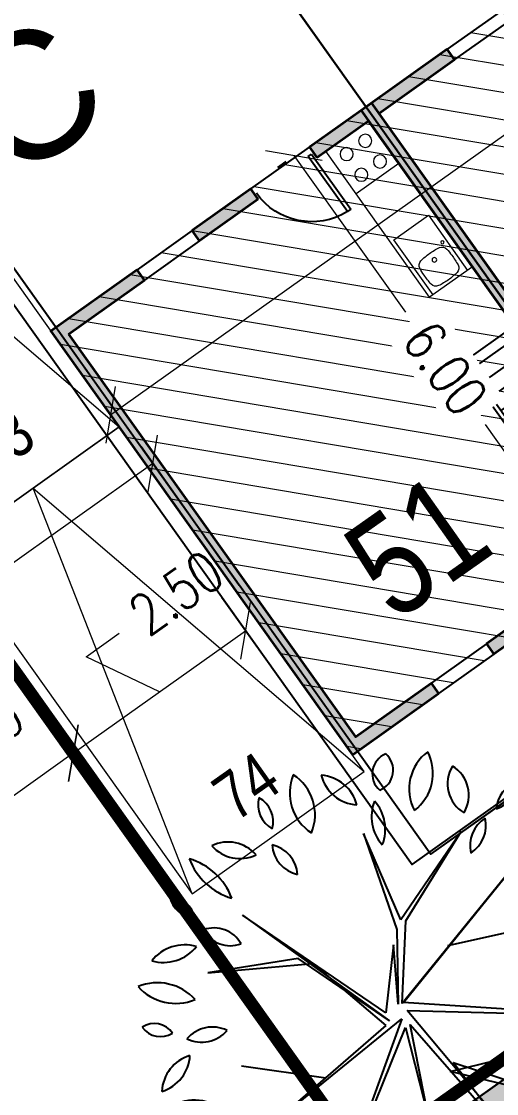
# Model space of a CAD drawing. Header units: metres. Extents: x 12 to 777, y -493 to 333.
# Drawn here: x 518.98 to 524.6, y -326.7 to -314.02 of the extents above; entities that cross this region are included whole.
import ezdxf
from ezdxf.enums import TextEntityAlignment as Align

# ---------------------------------------------------------------- set-up
doc = ezdxf.new("R2010")
doc.units = ezdxf.units.M
doc.header["$LTSCALE"] = 5
doc.header["$MEASUREMENT"] = 0
doc.layers.get('0').update_dxf_attribs({"color": 30})
for name, color, linetype, lineweight in [('A-ANNO-DIMS', 3, 'Continuous', 18), ('A-ANNO-TEXT', 3, 'Continuous', 18), ('A-DOOR-FULL', 4, 'Continuous', 25), ('A-FLOR-PATT', 8, 'Continuous', 18), ('A-FLOR-STRS', 4, 'Continuous', 25), ('A-FLOR-WDWK', 4, 'Continuous', 25), ('A-FURN', 8, 'Continuous', 18), ('A-WALL-FULL', 7, 'Continuous', 35), ('A-WALL-PATT', 8, 'Continuous', 18), ('G-PLAN-OTLN', 7, 'Continuous', 35), ('U-ANNO-PATT', 8, 'Continuous', 18), ('U-BLDG-TYPE', 7, 'Continuous', 35), ('U-PARK-MNR', 255, 'Continuous', 13)]:
    doc.layers.add(name, color=color, linetype=linetype, lineweight=lineweight)
for name, color, linetype in [('U-BLDG', 7, 'Continuous'), ('U-PROP', 1, 'Continuous'), ('U-SDWK', 4, 'Continuous'), ('U-STRT', 4, 'Continuous'), ('U-VEGE', 70, 'Continuous')]:
    doc.layers.add(name, color=color, linetype=linetype)
doc.styles.add('E-ARIAL', font='arial.ttf')
doc.styles.add('E-ROMANS', font='romans.shx', dxfattribs={"width": 0.8})
doc.dimstyles.new('E-0200_TICK_18', dxfattribs={"dimscale": 0.001, "dimtxt": 360, "dimasz": 360, "dimexe": 180, "dimexo": 120, "dimgap": 180, "dimtad": 0, "dimzin": 0, "dimdsep": 46, "dimtxsty": 'E-ROMANS', "dimblk": 'OBLIQUE', "dimcen": 180, "dimclrd": 256, "dimclre": 256, "dimclrt": 256, "dimadec": 0, "dimazin": 0, "dimtfac": 1, "dimtmove": 1, "dimatfit": 3, "dimldrblk": 'OPEN90', "dimfxl": 1, "dimtfill": 1, "dimtolj": 1, "dimtzin": 0, "dimarcsym": 0})
doc.dimstyles.new('E-0200_TICK_24', dxfattribs={"dimscale": 0.001, "dimtxt": 480, "dimasz": 480, "dimexe": 240, "dimexo": 120, "dimgap": 240, "dimtad": 0, "dimzin": 0, "dimdsep": 46, "dimtxsty": 'E-ROMANS', "dimblk": 'OBLIQUE', "dimcen": 240, "dimclrd": 256, "dimclre": 256, "dimclrt": 256, "dimadec": 0, "dimazin": 0, "dimtfac": 1, "dimtmove": 1, "dimatfit": 3, "dimldrblk": 'OPEN90', "dimfxl": 1, "dimtfill": 1, "dimtolj": 1, "dimtzin": 0, "dimlwd": -1, "dimarcsym": 0})

# ---------------------------------------------------------------- blocks, each defined once
blk = doc.blocks.new('_Oblique')
at = {"color": 0, "linetype": 'ByBlock', "lineweight": -2}
blk.add_line((-0.5, -0.5), (0.5, 0.5), dxfattribs=at)
blk = doc.blocks.new('*D262')
at = {"layer": 'A-ANNO-DIMS', "lineweight": -2, "ltscale": 5, "transparency": 16777216}
for p, q in [((519.9470471348689, -323.1749150271881), (519.4535691301548, -322.4808519625675)), ((517.5039450479512, -324.91195949428), (517.0104661838214, -324.217895220915))]:
    blk.add_line(p, q, dxfattribs=at)
at = {"layer": 'A-ANNO-DIMS', "ltscale": 5, "transparency": 16777216}
for p, q in [((519.5926402481359, -322.6764516152857), (517.1495373018025, -324.4134948736332)), ((517.3857330583303, -323.2513220319478), (517.7769323637667, -322.9731797959857)), ((518.3710887749692, -323.5449732444595), (517.3857330583303, -323.2513220319478))]:
    blk.add_line(p, q, dxfattribs=at)
at = {"layer": 'A-ANNO-DIMS', "ltscale": 5, "transparency": 16777216, "xscale": 0.48, "yscale": 0.48, "zscale": 0.48, "rotation": 215.4127811875897}
blk.add_blockref('_Oblique', (517.1495373018025, -324.4134948736332), dxfattribs=at)
at = {"layer": 'A-ANNO-DIMS', "ltscale": 5, "transparency": 16777216, "insert": (518.4494225983506, -322.4950400474985), "char_height": 0.48, "attachment_point": 5, "rotation": 35.412781187589744, "style": 'E-ROMANS', "bg_fill": 3, "box_fill_scale": 1.25, "bg_fill_color": 256, "bg_fill_true_color": 13158600, "bg_fill_transparency": 0}
blk.add_mtext('\\A1;3.00', dxfattribs=at)
at = {"layer": 'A-ANNO-DIMS', "ltscale": 5, "transparency": 16777216, "xscale": 0.48, "yscale": 0.48, "zscale": 0.48, "rotation": 35.41278118758976}
blk.add_blockref('_Oblique', (519.5926402481359, -322.6764516152857), dxfattribs=at)
blk = doc.blocks.new('_Open90')
at = {"color": 0, "linetype": 'ByBlock', "lineweight": -2}
for p, q in [((-0.5, 0.5), (0, 0)), ((0, 0), (-1, 0)), ((0, 0), (-0.5, -0.5))]:
    blk.add_line(p, q, dxfattribs=at)
blk = doc.blocks.new('*D270')
at = {"layer": 'A-ANNO-DIMS', "lineweight": -2, "ltscale": 5, "transparency": 16777216}
for p, q in [((520.9516182285981, -320.2734769083734), (521.7692077486045, -321.4233937890384)), ((519.9470471348689, -323.1749150271881), (519.4535691301585, -322.4808519625725))]:
    blk.add_line(p, q, dxfattribs=at)
at = {"layer": 'A-ANNO-DIMS', "ltscale": 5, "transparency": 16777216}
for p, q in [((519.5926402481394, -322.6764516152907), (521.6301366306234, -321.2277941363201)), ((519.7448565329471, -321.5350467308559), (520.1360558383835, -321.2569044948938)), ((520.6113884393815, -321.9521228758055), (519.7448565329471, -321.5350467308559))]:
    blk.add_line(p, q, dxfattribs=at)
at = {"layer": 'A-ANNO-DIMS', "ltscale": 5, "transparency": 16777216, "xscale": 0.48, "yscale": 0.48, "zscale": 0.48, "rotation": 215.4127811875897}
blk.add_blockref('_Oblique', (519.5926402481394, -322.6764516152907), dxfattribs=at)
at = {"layer": 'A-ANNO-DIMS', "ltscale": 5, "transparency": 16777216, "insert": (520.8085460729674, -320.7787647464066), "char_height": 0.48, "attachment_point": 5, "rotation": 35.412781187589744, "style": 'E-ROMANS', "bg_fill": 3, "box_fill_scale": 1.25, "bg_fill_color": 256, "bg_fill_true_color": 13158600, "bg_fill_transparency": 0}
blk.add_mtext('\\A1;2.50', dxfattribs=at)
at = {"layer": 'A-ANNO-DIMS', "ltscale": 5, "transparency": 16777216, "xscale": 0.48, "yscale": 0.48, "zscale": 0.48, "rotation": 35.41278118758974}
blk.add_blockref('_Oblique', (521.6301366306234, -321.2277941363201), dxfattribs=at)
blk = doc.blocks.new('*D271')
at = {"layer": 'A-ANNO-DIMS', "lineweight": -2, "ltscale": 5, "transparency": 16777216}
for p, q in [((521.0181897160098, -319.9316656103938), (520.3939199219878, -319.0536475381592)), ((511.6423635488605, -326.590789386811), (511.0214361190706, -325.7174722567459))]:
    blk.add_line(p, q, dxfattribs=at)
at = {"layer": 'A-ANNO-DIMS', "ltscale": 5, "transparency": 16777216}
for p, q in [((520.5329910399689, -319.2492471908775), (516.5835599388661, -322.05728795673)), ((511.1605072370517, -325.9130719094641), (514.9852313480825, -323.1936976636608))]:
    blk.add_line(p, q, dxfattribs=at)
at = {"layer": 'A-ANNO-DIMS', "ltscale": 5, "transparency": 16777216, "xscale": 0.48, "yscale": 0.48, "zscale": 0.48}
for p, rotation in [((520.5329910399689, -319.2492471908775), 35.41278118758976), ((511.1605072370517, -325.9130719094641), 215.4127811875897)]:
    blk.add_blockref('_Oblique', p, dxfattribs=dict(at, rotation=rotation))
at = {"layer": 'A-ANNO-DIMS', "ltscale": 5, "transparency": 16777216, "insert": (515.7843956434782, -322.625492810201), "char_height": 0.48, "attachment_point": 5, "rotation": 35.412781187589744, "style": 'E-ROMANS', "bg_fill": 3, "box_fill_scale": 1.25, "bg_fill_color": 256, "bg_fill_true_color": 13158600, "bg_fill_transparency": 0}
blk.add_mtext('\\A1;11.50', dxfattribs=at)
blk = doc.blocks.new('arbolito')
at = {"linetype": 'ByBlock'}
for p, q in [((-435.9256248399624, -26.33085807105326), (-435.8531895023268, -27.23632842426991)), ((-435.8260263311428, -27.17294554672996), (-435.9075160591728, -26.36707691949835)), ((-435.9075160591728, -26.36707691949835), (-435.8894072783834, -26.89828626773783)), ((-436.2485660509074, -26.41235058729367), (-435.8531895023268, -26.87112223864282)), ((-435.8894072783834, -26.89828626773783), (-436.2485660509074, -26.41235058729367)), ((-435.3912015434553, -26.89526792312849), (-435.3127299455566, -26.63268159361816)), ((-436.6318698644838, -26.65380936244989), (-435.8622438927216, -27.2785837474559)), ((-435.8531895023268, -27.23632842426991), (-436.6318698644838, -26.65380936244989)), ((-435.6298470146794, -26.73530166421254), (-435.8260263311428, -27.17294554672996)), ((-435.8079173358753, -27.21821900004736), (-435.0745091401698, -26.7111557652491)), ((-435.0745091401698, -26.7111557652491), (-435.7988629454806, -27.17294554672996)), ((-435.7988629454806, -27.17294554672996), (-435.6298470146794, -26.73530166421254)), ((-435.8531895023268, -26.87112223864282), (-436.1459491974783, -26.75341108843508)), ((-436.2936256699624, -26.92243216670112), (-436.5411131986626, -26.90734087261014)), ((-434.968874371087, -27.1638909418575), (-435.8079173358753, -27.21821900004736)), ((-435.7264276078453, -27.23632842426991), (-434.968874371087, -27.1638909418575)), ((-435.3368749866094, -27.19709144569325), (-435.0350609010633, -27.48382367416718)), ((-436.200063206928, -27.38120381805042), (-436.5411131986626, -27.23632842426991)), ((-435.7535907790294, -27.24538324362014), (-435.5664660674385, -27.75244669289603)), ((-435.4668675586188, -28.08445237468736), (-435.7535907790294, -27.24538324362014)), ((-435.6117382338897, -27.69208194548764), (-435.7264276078453, -27.23632842426991)), ((-436.7556136288338, -27.52909734196235), (-435.8531895023268, -27.2785837474559)), ((-435.8622438927216, -27.2785837474559), (-436.7556136288338, -27.52909734196235)), ((-435.8531895023268, -27.2785837474559), (-436.1036951611584, -27.5985166942432)), ((-436.0433323440493, -27.58946187489312), (-435.8350807215375, -27.28763856680598)), ((-435.9859876570715, -27.53815194683481), (-435.7626453839018, -27.28763856680598)), ((-435.8350807215375, -27.28763856680598), (-435.9859876570715, -27.53815194683481)), ((-435.7626453839018, -27.28763856680598), (-435.4668675586188, -28.08445237468736)), ((-436.1036951611584, -27.5985166942432), (-436.5775433076376, -27.79772014621358)), ((-436.5775433076376, -27.79772014621358), (-436.085586380369, -27.61662611846575)), ((-436.1821667590571, -28.06634295046481), (-436.0433323440493, -27.58946187489312)), ((-436.085586380369, -27.61662611846575), (-436.1821667590571, -28.06634295046481)), ((-435.1650534730726, -27.95165014486641), (-435.6117382338897, -27.69208194548764)), ((-435.5664660674385, -27.75244669289603), (-435.1650534730726, -27.95165014486641))]:
    blk.add_line(p, q, dxfattribs=at)
for centre, radius, start, end in [((-435.6722571907613, -26.08697998749135), 0.1349596609603893, 125.4093319999993, 202.710088), ((-435.8749508382712, -26.02908709552399), 0.1349596609603893, 305.4093319999993, 22.71008800000021), ((-435.3451767747703, -26.19987118044727), 0.292826612192459, 133.8116859999987, 194.3077339999999), ((-435.8316415716895, -26.06092823972551), 0.292826612192459, 313.8116859999988, 14.30773399999991), ((-436.0225760505862, -26.14401046464503), 0.2148588224005732, 149.4737230000007, 231.7585850000008), ((-436.3406471164986, -26.20362861519546), 0.2148588224005732, 329.4737230000008, 51.75858500000084), ((-435.8748388809142, -25.99583833420664), 0.2103269086939058, 192.3059549999997, 259.6848970000005), ((-436.1179946035975, -26.24759332561479), 0.2103269086939058, 12.30595499999967, 79.68489700000055), ((-435.138442796432, -26.14179705482713), 0.294305435903177, 163.464229, 212.7905639999999), ((-435.6679858674548, -26.2174206034068), 0.294305435903177, 343.4642289999998, 32.79056399999993), ((-436.295698382412, -26.17946384219486), 0.116083264498605, 146.8150689999995, 244.0193430000019), ((-436.4437019333819, -26.22027873317761), 0.116083264498605, 326.8150689999995, 64.01934299999888), ((-435.6964249664496, -26.29947290643246), 0.1708452110666248, 145.5247850000008, 220.832733999999), ((-435.966530026055, -26.31447369093601), 0.1708452110666248, 325.5247850000008, 40.83273399999911), ((-435.2948774656132, -26.14502494414498), 0.172948379349047, 284.1003569999994, 348.4650159999998), ((-435.0832881412036, -26.34734625837532), 0.172948379349047, 104.1003569999995, 168.4650159999997), ((-435.2751912013732, -26.46179262910152), 0.1475565794522821, 103.8913859999985, 198.903947), ((-435.4502146524266, -26.36635756130758), 0.1475565794522821, 283.8913859999985, 18.90394700000014), ((-434.8860132726716, -26.58212019271714), 0.3031906033961306, 100.3005049999991, 160.4476490000004), ((-435.2259344682943, -26.18234792376668), 0.3031906033961306, 280.3005049999991, 340.4476490000004), ((-436.5686364778974, -26.47556938939659), 0.149817817796314, 25.45365099999949, 116.685196999999), ((-436.5006423299033, -26.27732014869365), 0.149817817796314, 205.4536509999995, 296.6851969999989), ((-436.21747279043, -26.38690988648226), 0.1433800552871172, 168.8066019999999, 257.6390979999998), ((-436.388818592438, -26.49913319589435), 0.1433800552871172, 348.806602, 77.63909799999975), ((-436.5415095534438, -26.38741476697759), 0.2105081423466335, 183.3189289999999, 263.190365), ((-436.7766247217992, -26.60862491737598), 0.2105081423466335, 3.318928999999943, 83.19036499999999), ((-434.8225199391182, -26.55008430276813), 0.1648469133555805, 122.5817349999985, 207.1799879999993), ((-435.0579340893811, -26.4864805132016), 0.1648469133555805, 302.5817349999986, 27.17998799999933), ((-436.7822097209909, -26.58866583750713), 0.09490016042133533, 163.4933460000004, 274.469734000001), ((-436.8658030462589, -26.65631360402293), 0.09490016042133533, 343.4933460000004, 94.46973400000093), ((-434.7372328834886, -26.75373859587614), 0.1148077656432548, 59.98145399999922, 155.6675899999999), ((-434.7844061802329, -26.60702662958894), 0.1148077656432548, 239.9814539999992, 335.6675899999998), ((-436.7107483265709, -26.90196949320325), 0.1625153263274129, 22.57230599999971, 98.33354299999887), ((-434.9231168416106, -26.87676493233468), 0.1707405459512034, 86.02821900000092, 161.3697620000003), ((-435.0730841503608, -26.65188978707487), 0.1707405459512034, 266.0282190000009, 341.3697620000005), ((-436.5842365130822, -26.6787889362159), 0.1625153263274129, 202.5723059999997, 278.3335429999989), ((-436.838815103352, -27.02096000286477), 0.2180455320008413, 69.72013799999901, 135.648909999999), ((-436.9191569467558, -26.66400563209566), 0.2180455320008413, 249.720137999999, 315.648909999999), ((-434.693906458691, -27.05921531702903), 0.2364558684302267, 64.73526300000132, 140.5781150000001), ((-434.7756466966696, -26.69522200277013), 0.2364558684302267, 244.7352630000013, 320.5781150000001), ((-436.8703051475662, -26.88426650421367), 0.2058153703683144, 210.948236, 290.5783939999991), ((-436.9744771787654, -27.18279243220963), 0.2058153703683144, 30.94823599999982, 110.5783939999991), ((-434.6095999950853, -27.1481946061874), 0.1696649403080924, 90.25287399999978, 173.5220829999999), ((-434.7789303501883, -26.95938967632968), 0.1696649403080924, 270.2528739999997, 353.5220829999999), ((-436.9596224535726, -27.07378350002053), 0.1621500708119158, 224.2576500000005, 288.5926610000009), ((-437.0240560573432, -27.34063300268516), 0.1621500708119158, 44.25765000000038, 108.5926610000009), ((-434.8589005037458, -27.36494211917486), 0.167352656272523, 58.87476400000145, 131.2135239999996), ((-436.7730324348766, -27.11713930826238), 0.1799622289484524, 240.5094849999996, 309.2919899999997), ((-436.7476588655839, -27.41306319285594), 0.1799622289484524, 60.50948499999957, 129.2919899999997), ((-434.8826573401693, -27.09578891158252), 0.167352656272523, 238.8747640000015, 311.2135239999996), ((-434.5843057825398, -27.20211644362207), 0.1149169347902824, 208.1981360000003, 292.1917870000012), ((-434.642179157037, -27.36282179267673), 0.1149169347902824, 28.19813600000028, 112.1917870000012), ((-436.7936308727559, -27.58244008961893), 0.2376631633783966, 100.8761589999994, 165.4479129999995), ((-437.0685134230292, -27.28933079582387), 0.2376631633783966, 280.8761589999995, 345.4479129999995), ((-434.6300843308305, -27.3105728812674), 0.2094261023726563, 209.1951969999998, 286.7189010000006), ((-434.7526585483067, -27.61330149970738), 0.2094261023726563, 29.19519699999978, 106.7189010000006), ((-436.8592003504021, -27.75141677100218), 0.1873634252659951, 54.97446299999952, 151.3792250000008), ((-436.9161338836373, -27.5082365978614), 0.1873634252659951, 234.9744629999996, 331.3792250000005), ((-434.7069861664756, -27.79323027013531), 0.1938209197231811, 71.37116600000054, 141.7535399999999), ((-434.7972909277924, -27.4895802555153), 0.1938209197231811, 251.3711660000005, 321.7535399999999), ((-436.703218443636, -27.62258666810247), 0.1608520517985343, 267.1724339999999, 337.2364689999991), ((-436.5628299232461, -27.84548132632159), 0.1608520517985343, 87.17243399999992, 157.2364689999992), ((-434.933819922051, -27.58755237996983), 0.1658247171695273, 208.8071649999994, 283.9198799999997), ((-435.0392316343305, -27.8284121189224), 0.1658247171695273, 28.80716499999956, 103.9198799999997), ((-436.8274612975837, -27.93171916157567), 0.1501843601779843, 71.8192460000002, 140.0817599999999), ((-436.8957868136171, -27.69265996287704), 0.1501843601779843, 251.8192460000002, 320.0817599999999), ((-434.7447481819399, -27.81360114717958), 0.1086779931048471, 179.2557220000001, 267.6286589999994), ((-434.8579136918686, -27.92077436477247), 0.1086779931048471, 359.255722, 87.62865899999937), ((-436.5750765996613, -28.01770948956914), 0.1672600019080516, 113.4752919999998, 203.4559599999996), ((-436.7951437984203, -27.93087004437907), 0.1672600019080516, 293.4752919999998, 23.45595999999943), ((-434.7911322007649, -27.85325120979782), 0.2491051194798301, 186.5486860000001, 256.891131999999), ((-435.0951095083485, -28.12427466289519), 0.2491051194798301, 6.54868600000008, 76.89113199999906), ((-436.1133170595356, -28.14124542503216), 0.2057124210744573, 122.8873140000007, 186.7253340000001), ((-436.4293136971768, -27.99259136321188), 0.2057124210744573, 302.8873140000007, 6.725334000000153), ((-435.230190134729, -27.99096841048969), 0.1507999111641715, 173.6499810000001, 254.6514449999997), ((-435.4199801606422, -28.11971122096731), 0.1507999111641715, 353.6499810000001, 74.65144499999973), ((-436.6771566154183, -27.98309943831822), 0.2286439473257332, 271.6327639999984, 352.0267890000003), ((-436.4442081007432, -28.24336597707365), 0.2286439473257332, 91.63276400000161, 172.0267890000003), ((-435.6643189422943, -28.17382651728331), 0.1616153779169456, 148.7876610000006, 221.597711000001), ((-435.9234007062597, -28.19737144974377), 0.1616153779169456, 328.7876610000006, 41.59771100000084), ((-435.0329693145761, -27.960386250361), 0.2074396099566055, 218.6962140000003, 286.2415450000002), ((-435.1368518008866, -28.28923653629553), 0.2074396099566055, 38.69621400000013, 106.2415450000002), ((-436.394287130241, -28.29702572276431), 0.1056437771461049, 76.54190600000159, 193.4774260000002), ((-436.4724346523419, -28.21890436694245), 0.1056437771461049, 256.5419059999984, 13.47742600000016), ((-436.0541366579617, -28.26968281927124), 0.1952827996959518, 159.1169869999996, 230.3606239999987), ((-436.3611726319613, -28.35045447597695), 0.1952827996959518, 339.1169869999994, 50.36062399999872), ((-435.1657458070738, -28.26375444128906), 0.3174379277551699, 165.2071100000001, 218.321749), ((-435.7217056669003, -28.37954022522393), 0.3174379277551699, 345.2071100000002, 38.3217490000002), ((-435.1432878475744, -28.26027990262137), 0.1380005257276931, 156.7754189999993, 231.2879720000001), ((-435.3564119743732, -28.31354307905289), 0.1380005257276931, 336.7754189999995, 51.28797200000006), ((-435.8522526637528, -28.41483681957821), 0.233063903675331, 122.1169889999999, 201.7275269999997), ((-436.1926667291199, -28.30371871373126), 0.233063903675331, 302.1169889999999, 21.72752699999971), ((-435.7227829883648, -28.46583446811186), 0.1814539213209025, 5.319559999999982, 80.4189679999991), ((-435.5119089470696, -28.27008882554896), 0.1814539213209025, 185.31956, 260.4189679999991), ((-435.7457014314768, -28.4479481006927), 0.1341497931820468, 129.7475049999988, 206.0709010000002), ((-435.9519777144129, -28.403760976903), 0.1341497931820468, 309.7475049999988, 26.07090100000008)]:
    blk.add_arc(centre, radius, start, end, dxfattribs=at)
blk = doc.blocks.new('LB-SUP PATIOS$0$CASATIPO')
at = {"layer": 'A-FLOR-PATT'}
h = blk.add_hatch(dxfattribs=at)
h.set_pattern_fill('LINE', color=256, scale=0.1, angle=45, style=0)
h.set_pattern_definition([(45.00000000000001, (-5.684341886080801e-14, 0), (-0.2245064030267289, 0.2245064030267289), [])])
h.paths.add_polyline_path([(-0.07504417079354653, 6.149999999842066), (4.574912735749365, 6.149999999842123), (4.574912735749308, -1.592184162291232e-10), (-0.07504417079354653, -1.592184162291232e-10)])
at = {"layer": 'A-WALL-FULL'}
blk.add_hatch(color=254, dxfattribs=at).paths.add_polyline_path([(1.249959663058594, -0.3418968463426898), (1.552668558056461, -0.8662040323821123), (0.947250768060663, -0.866204032382084)])
at = {"layer": 'A-WALL-PATT'}
h = blk.add_hatch(color=256, dxfattribs=at)
h.paths.add_polyline_path([(0.824955829206715, 6.149999999841157), (-0.07504417079354653, 6.149999999842123), (-0.07504417079320547, -1.579678610141855e-10), (0.8249558292064307, -1.579678610141855e-10), (0.8249558292064876, 0.1499999998425778), (0.07495582920694233, 0.1499999998425778), (0.07495582920722654, 5.999999999843396), (0.8249558292062602, 5.999999999842487)])
h.paths.add_polyline_path([(2.524955829206476, 0.1499999998424641), (1.674955829206397, 0.1499999998425778), (1.674955829206112, -1.579110175953247e-10), (2.524955829206476, -1.589341991348192e-10)])
h.paths.add_polyline_path([(4.574912735750104, 6.1499999998411), (3.324955829206772, 6.149999999841043), (3.324955829206772, 5.999999999842316), (4.424955829206283, 5.999999999841293), (4.424955829205885, 0.149999999841441), (3.324955829206715, 0.1499999998424641), (3.324955829206431, -1.580815478519071e-10), (4.574912735749308, -1.591047293914016e-10)])
h.paths.add_polyline_path([(2.524955829206306, 6.14999999984019), (1.674955829206681, 6.149999999840304), (1.674955829205203, 5.999999999841407), (2.524955829206078, 5.999999999841407)])
at = {"layer": 'A-DOOR-FULL'}
for p, q in [((1.674955829206681, 6.149999999840077), (0.824955829206715, 6.149999999841157)), ((0.8999558292061351, 6.069999999842139), (0.8499558292061238, 6.06999999984032)), ((0.8499558292061238, 6.06999999984032), (0.8499558292056122, 5.269999999841048)), ((0.8999558292060783, 5.26999999984065), (0.8999558292061351, 6.069999999842139)), ((0.8499558292056122, 5.269999999841048), (0.8999558292060783, 5.26999999984065)), ((0.8499558292065785, 0.8799999998411749), (0.8999558292067604, 0.8799999998421413)), ((0.8499558292065217, 0.07999999984099304), (0.8499558292065785, 0.8799999998411749)), ((0.8999558292067604, 0.8799999998421413), (0.8999558292067604, 0.07999999984190254)), ((0.8999558292067604, 0.07999999984190254), (0.8499558292065217, 0.07999999984099304))]:
    blk.add_line(p, q, dxfattribs=at)
at = {"layer": 'A-DOOR-FULL', "color": 1}
blk.add_line((1.674955829206164, -1.580300618910267e-10), (0.8249558292064537, -1.575582272640271e-10), dxfattribs=at)
at = {"layer": 'A-DOOR-FULL'}
for centre, start, end in [((0.8470702610065359, 6.071142720029229), 273.7767676444186, 359.918452887541), ((0.8470702610059675, 0.07885727965390288), 0.0815471124590583, 86.22323235556841)]:
    blk.add_arc(centre, 0.8028863813974471, start, end, dxfattribs=at)
at = {"layer": 'A-FLOR-STRS'}
for p, q in [((0.07495582920660127, 3.025000000025841), (0.8349450753355541, 3.024999999842521)), ((0.1349450699962631, 2.899999996571125), (0.7849450628900172, 2.899999999841157)), ((0.1349450710017095, 2.699999996570853), (0.7849450638968847, 2.699999999842248)), ((0.1349450720092591, 2.499999996569613), (0.7849450649036953, 2.499999999841521)), ((0.1349450730157855, 2.299999996571216), (0.7849450659111312, 2.299999999841248)), ((0.1349450740223688, 2.099999996569977), (0.7849450669173166, 2.099999999842339)), ((0.1349450739330109, 1.899999996570216), (0.7849450668280724, 1.899999999841214)), ((0.1349450760354785, 1.699999996569886), (0.4849450523541918, 1.699999979611505)), ((0.4849450523541918, 1.699999979611505), (0.7849450678947392, 1.699999982558666)), ((0.1349450804715957, 1.499999995385508), (0.7849450699988552, 1.499999999841975)), ((0.1349450828947738, 1.299999995386599), (0.7849450731668526, 1.299999999841759)), ((0.1349450842648707, 1.099999995385929), (0.784945075283872, 1.099999999841884)), ((0.1349450822023073, 0.8999999953700808), (0.8349450774019829, 0.9000000001690296)), ((0.7849451217681462, 0.8999999992954599), (0.7849451201860802, 0.1499999993127403))]:
    blk.add_line(p, q, dxfattribs=at)
for points in [[(0.1349450789626303, 0.1499999998420662), (0.1349450708985387, 3.024999999842123)], [(0.7849450548837922, 3.024999999842066), (0.7849450661946662, 1.873205101580197)], [(0.834945087708661, 1.902072629536974), (0.8349450753355541, 3.024999999842521)], [(0.7849450661946662, 1.873205101580197), (0.7849450765865527, 0.8999999998262069), (0.834945097902505, 0.899999999842521), (0.8349450877087179, 1.902072629536917)]]:
    blk.add_lwpolyline(points, dxfattribs=at)
at = {"layer": 'A-FLOR-WDWK'}
for points in [[(2.524955829206306, 6.149999999840134), (3.324955829206772, 6.149999999841043)], [(2.524955829206078, 5.99999999984135), (3.324955829206772, 5.99999999984226)], [(2.524955829206476, 0.1499999998424641), (3.324955829206658, 0.1499999998424073)], [(2.524955829206476, -1.5899104255368e-10), (3.324955829206431, -1.576836439198814e-10)]]:
    blk.add_lwpolyline(points, dxfattribs=at)
at = {"layer": 'A-FURN'}
for p, q in [((0.694955829205469, 5.379999999841232), (0.6949558292055258, 5.999999999842657)), ((0.0749558292071697, 5.379999999842596), (0.694955829205469, 5.379999999841232)), ((0.1449558290805157, 4.679999999840675), (0.1449669216141274, 3.879999999841971)), ((0.6449558290798336, 4.679999999843062), (0.1449558290805157, 4.679999999840675)), ((0.6449669216141274, 3.879999999842823), (0.6449558290798336, 4.679999999843062)), ((0.07495582920711286, 3.879999999841914), (0.694955829007597, 3.87999999983623))]:
    blk.add_line(p, q, dxfattribs=at)
blk.add_lwpolyline([(0.694955829007597, 3.879999999842767), (0.694955829205469, 5.379999999841232)], dxfattribs=at)
for centre, radius in [((0.2425948335914541, 5.829999999841903), 0.07777777777777496), ((0.5125948335912085, 5.829999999842414), 0.07777777777777496), ((0.2425948335909993, 5.52999999984263), 0.07777777777777496), ((0.512594833591379, 5.52999999984263), 0.07777777777777496), ((0.19489437430218, 4.322999999840818), 0.01899999999999621), ((0.19489437430218, 4.322999999840818), 0.01899999999999621), ((0.3929663327830326, 4.208999999841694), 0.02749999999999451), ((0.3929663327830326, 4.208999999841694), 0.02749999999999451)]:
    blk.add_circle(centre, radius, dxfattribs=at)
for centre, radius, start, end in [((0.9429663307538476, 4.13299999984531), 0.7499999999998503, 172.7699964236363, 180.0000002344928), ((0.9429663307538476, 4.13299999984531), 0.7499999999998503, 172.7699964236363, 180.0000002344928), ((0.2733333008872023, 4.217950604965665), 0.07499999999998504, 100.3812394397381, 172.7699964236363), ((0.2733333008872023, 4.217950604965665), 0.07499999999998504, 100.3812394397381, 172.7699964236363), ((0.3949663307561195, 3.553999999841949), 0.7499999999998503, 90.0000000002281, 100.3812394397381), ((0.3949663307561195, 3.553999999841949), 0.7499999999998503, 90.0000000002281, 100.3812394397381), ((0.3949663327861117, 3.553999999842347), 0.7499999999998503, 79.61876056064139, 90.0000000002281), ((0.3949663327861117, 3.553999999842347), 0.7499999999998503, 79.61876056064139, 90.0000000002281), ((0.5165993626496288, 4.217950604966575), 0.07499999999998504, 7.230003576698322, 79.61876056064139), ((0.5165993626496288, 4.217950604966575), 0.07499999999998504, 7.230003576698322, 79.61876056064139), ((-0.1530336712766029, 4.132999999840763), 0.7499999999998503, 359.9999997651879, 7.230003576698322), ((-0.1530336712766029, 4.132999999840763), 0.7499999999998503, 359.9999997651879, 7.230003576698322), ((1.754855678947422, 4.132964647418646), 1.561889348593454, 179.998703032109, 185.0083436749248), ((1.754855678947422, 4.132964647418646), 1.561889348593454, 179.998703032109, 185.0083436749248), ((-0.964923019469893, 4.132964647408357), 1.561889348593452, 354.9916563255661, 0.001296968197344889), ((-0.964923019469893, 4.132964647408357), 1.561889348593452, 354.9916563255661, 0.001296968197344889), ((0.2733333008872023, 4.006049394718559), 0.07499999999998504, 187.2300035766983, 259.6187605606414), ((0.2733333008872023, 4.006049394718559), 0.07499999999998504, 187.2300035766983, 259.6187605606414), ((0.3949663307514015, 4.669999999842389), 0.7499999999998503, 259.6187605606414, 270.0000000002281), ((0.3949663307514015, 4.669999999842389), 0.7499999999998503, 259.6187605606414, 270.0000000002281), ((0.3949663327818485, 4.669999999841878), 0.7499999999998503, 270.0000000002281, 280.3812394397381), ((0.3949663327818485, 4.669999999841878), 0.7499999999998503, 270.0000000002281, 280.3812394397381), ((0.5165993626505383, 4.006049394719014), 0.07499999999998504, 280.3812394397381, 352.7699964236363), ((0.5165993626505383, 4.006049394719014), 0.07499999999998504, 280.3812394397381, 352.7699964236363)]:
    blk.add_arc(centre, radius, start, end, dxfattribs=at)
at = {"layer": 'A-WALL-FULL'}
for p, q in [((-0.0750441707935181, 6.149999999842087), (-0.07504417079315423, -1.579906509090169e-10)), ((-0.0750441707935181, 6.149999999842087), (0.824955829206772, 6.149999999841163)), ((0.824955829206715, 6.149999999841157), (0.8249558292062602, 5.99999999984243)), ((0.0749558292069438, 0.1499999998425482), (0.07495582920721947, 5.999999999843367)), ((0.8249558292062602, 5.99999999984243), (0.0749558292071697, 5.99999999984334)), ((0.0749558292069438, 0.1499999998425482), (0.8249558292064892, 0.1499999998425122)), ((0.8249558292064892, 0.1499999998425122), (0.8249558292064537, -1.579907701544211e-10)), ((0.8249558292064537, -1.579907701544211e-10), (-0.07504417079315423, -1.579906509090169e-10))]:
    blk.add_line(p, q, dxfattribs=at)
for points in [[(1.674955829205281, 5.999999999841382), (1.674955829206681, 6.149999999840229)], [(1.674955829206681, 6.149999999840229), (2.524955829206363, 6.14999999984016)], [(2.524955829206128, 5.99999999984137), (2.524955829206363, 6.14999999984016)], [(3.324955829206772, 6.149999999841032), (4.574912735750169, 6.149999999840988), (4.574912735749396, -1.591967229699551e-10), (3.324955829206482, -1.581362772459381e-10)], [(3.324955829206794, 5.999999999842242), (3.324955829206772, 6.149999999841032)], [(1.674955829205281, 5.999999999841382), (2.524955829206128, 5.99999999984137)], [(4.424955829206349, 5.999999999841266), (4.424955829205915, 0.1499999998414326), (3.324955829206716, 0.1499999998423943)], [(4.424955829206446, 5.999999999841266), (3.324955829206794, 5.999999999842242)], [(1.674955829206398, 0.1499999998424721), (2.524955829206535, 0.1499999998424461)], [(1.674955829206398, 0.1499999998424721), (1.674955829206164, -1.580300618910267e-10)], [(2.524955829206535, 0.1499999998424461), (2.5249558292065, -1.589797409962525e-10)], [(3.324955829206716, 0.1499999998423943), (3.324955829206482, -1.581362772459381e-10)], [(1.674955829206164, -1.580300618910267e-10), (2.5249558292065, -1.589797409962525e-10)]]:
    blk.add_lwpolyline(points, dxfattribs=at)
blk.add_lwpolyline([(1.249959663058594, -0.3418968463426898), (1.552668558056461, -0.8662040323821123), (0.947250768060663, -0.866204032382084)], close=True, dxfattribs=at)
blk = doc.blocks.new('*D405')
at = {"layer": 'A-ANNO-DIMS', "lineweight": -2, "transparency": 16777216}
for p, q in [((597.5214127387201, -298.0613402893811), (594.8288725725799, -293.4241474528101)), ((500.6570545008153, -348.3122252221356), (594.9192563778561, -293.5798098045325)), ((547.7881554393357, -320.9460175133341), (551.4721583607718, -326.784983370178)), ((551.4721583607718, -326.784983370178), (551.783483064217, -326.6042157596256)), ((503.2592108616792, -352.793755706984), (500.5666706955392, -348.1565628704132))]:
    blk.add_line(p, q, dxfattribs=at)
at = {"layer": 'A-ANNO-DIMS', "lineweight": -2, "transparency": 16777216, "xscale": 0.36, "yscale": 0.36, "zscale": 0.36}
for p, rotation in [((594.9192563778561, -293.5798098045325), 30.14116917634906), ((500.6570545008153, -348.3122252221356), 210.1411691763491)]:
    blk.add_blockref('_Oblique', p, dxfattribs=dict(at, rotation=rotation))
at = {"layer": 'A-ANNO-DIMS', "transparency": 16777216, "insert": (552.5380748454244, -326.1660695035724), "char_height": 0.36, "attachment_point": 5, "rotation": 30.14116917634906, "style": 'E-ROMANS', "bg_fill": 3, "box_fill_scale": 1.25, "bg_fill_color": 256, "bg_fill_true_color": 13158600, "bg_fill_transparency": 0}
blk.add_mtext('\\A1;109.00', dxfattribs=at)
blk = doc.blocks.new('*D475')
at = {"layer": 'A-ANNO-DIMS', "lineweight": -2, "transparency": 16777216}
for p, q in [((542.0867434727506, -302.8377852631407), (542.0171868853614, -302.7400003913506)), ((519.9628745523098, -318.5749928063821), (519.8933179649202, -318.4772079345914))]:
    blk.add_line(p, q, dxfattribs=at)
at = {"layer": 'A-ANNO-DIMS', "transparency": 16777216}
for p, q in [((542.1563000601386, -302.9355701349293), (532.5489423229142, -309.7695006376167)), ((520.0324311396975, -318.6727776781701), (530.9061564768533, -310.9380513057447))]:
    blk.add_line(p, q, dxfattribs=at)
at = {"layer": 'A-ANNO-DIMS', "transparency": 16777216, "xscale": 0.48, "yscale": 0.48, "zscale": 0.48}
for p, rotation in [((542.1563000601386, -302.9355701349293), 35.42510156300675), ((520.0324311396975, -318.6727776781701), 215.4251015630067)]:
    blk.add_blockref('_Oblique', p, dxfattribs=dict(at, rotation=rotation))
at = {"layer": 'A-ANNO-DIMS', "transparency": 16777216, "insert": (531.7275493998841, -310.3537759716812), "char_height": 0.48, "attachment_point": 5, "rotation": 35.42510156300675, "style": 'E-ROMANS', "bg_fill": 3, "box_fill_scale": 1.25, "bg_fill_color": 256, "bg_fill_true_color": 13158600, "bg_fill_transparency": 0}
blk.add_mtext('\\A1;27.00', dxfattribs=at)
blk = doc.blocks.new('*D515')
at = {"layer": 'A-ANNO-DIMS', "lineweight": -2, "transparency": 16777216}
for p, q in [((522.1041255062287, -315.676265792904), (522.0055330710289, -315.7463968183821)), ((525.8788390164564, -320.5705795165856), (525.9766439894984, -320.501008630722))]:
    blk.add_line(p, q, dxfattribs=at)
at = {"layer": 'A-ANNO-DIMS', "transparency": 16777216}
for p, q in [((522.2011028146076, -315.6072836436049), (523.5181037360214, -317.4587655963846)), ((525.7810742459197, -320.6401218054992), (524.464073324506, -318.7886398527196))]:
    blk.add_line(p, q, dxfattribs=at)
at = {"layer": 'A-ANNO-DIMS', "transparency": 16777216, "xscale": 0.48, "yscale": 0.48, "zscale": 0.48}
for p, rotation in [((522.2011028146076, -315.6072836436049), 125.4251015630068), ((525.7810742459197, -320.6401218054992), 305.4251015630068)]:
    blk.add_blockref('_Oblique', p, dxfattribs=dict(at, rotation=rotation))
at = {"layer": 'A-ANNO-DIMS', "transparency": 16777216, "insert": (523.9910885302637, -318.1237027245521), "char_height": 0.48, "attachment_point": 5, "rotation": 305.4251015630068, "style": 'E-ROMANS', "bg_fill": 3, "box_fill_scale": 1.25, "bg_fill_color": 256, "bg_fill_true_color": 13158600, "bg_fill_transparency": 0}
blk.add_mtext('\\A1;6.00', dxfattribs=at)
blk = doc.blocks.new('ESTACIONAMIENTO')
blk.add_lwpolyline([(-2.499999999068677, -5), (9.313225746154785e-10, -5), (0, 0), (-2.5, 0)], close=True)
blk.add_lwpolyline([(-2.499999999068677, -5), (-1.249999999068677, 0), (9.313225746154785e-10, -5)])
blk = doc.blocks.new('*D582')
at = {"layer": 'A-ANNO-DIMS', "transparency": 16777216}
for start, end in [(125.4130851480625, 134.1998828749826), (206.625295143235, 215.4120928701554)]:
    blk.add_arc((522.5308507685459, -334.5686742929337), 1.891915041568455, start, end, dxfattribs=at)
at = {"layer": 'A-ANNO-DIMS', "transparency": 16777216, "xscale": 0.48, "yscale": 0.48, "zscale": 0.48}
for p, rotation in [((521.4345478387511, -333.0267720876573), 35.41308514806245), ((520.9889295771602, -335.6649505191052), 305.4120928701553)]:
    blk.add_blockref('_Oblique', p, dxfattribs=dict(at, rotation=rotation))
at = {"layer": 'A-ANNO-DIMS', "transparency": 16777216, "insert": (520.6653607558591, -334.2535718697771), "char_height": 0.48, "attachment_point": 5, "rotation": 80.41258900910886, "style": 'E-ROMANS', "bg_fill": 3, "box_fill_scale": 1.25, "bg_fill_color": 256, "bg_fill_true_color": 13158600, "bg_fill_transparency": 0}
blk.add_mtext('\\A1;88,43º', dxfattribs=at)

msp = doc.modelspace()

# ---------------------------------------------------------------- hatches: boundary and pattern name
at = {"layer": 'U-ANNO-PATT'}
h = msp.add_hatch(dxfattribs=at)
h.set_pattern_fill('DOTS', color=256, scale=0.09999999999996861, angle=-2.529813193636081e-11, style=0)
h.set_pattern_definition([(35.41278118749173, (-325.9994211973925, -231.7851966346536), (-0.02729923977043469, 0.1753758952448612), [0, -0.1587499999999502])])
h.paths.add_polyline_path([(586.2695824105175, -294.5292781877664), (520.9155589555803, -340.9959103116205), (519.0932569915069, -338.4328933711074), (517.699518945782, -338.1974875388225), (520.6780420338395, -342.3866972762348), (586.7744900316982, -295.394596078533, -0.208211984539564), (596.1763601524043, -293.6746540917057, -0.02961337402877948), (606.0063566444177, -297.7542061418773, 0.05572663894629748), (614.1979056469484, -300.5741422529682, 0.1267839899660276), (625.9592744162757, -299.6935987224482), (633.7024834955229, -296.2589160860953), (633.2970099237347, -295.3448093184903), (625.5956623256096, -298.7609233096121, -0.1260423140395917), (614.3954034898018, -299.5935980942529, -0.05555327945694707), (606.4392458864528, -296.8527458602657, 0.02974137598876806), (596.4557707521343, -292.7131219791161, 0.2080078813848935)])

# ---------------------------------------------------------------- linework, layer by layer
at = {"layer": 'U-PROP'}
msp.add_line((523.8190428353053, -323.8709874868819), (545.8240032560818, -308.2254870766847), dxfattribs=at)

# ---------------------------------------------------------------- block references
at = {"layer": 'U-BLDG-TYPE', "extrusion": (0, 0, -1), "zscale": -1.000000000000018, "rotation": 324.5748984369883}
msp.add_blockref('LB-SUP PATIOS$0$CASATIPO', (-530.2877515216608, -317.4337052770434), dxfattribs=at)

# ---------------------------------------------------------------- texts
at = {"layer": 'A-ANNO-TEXT', "style": 'E-ARIAL', "width": 0.8}
msp.add_text('51', height=1.199999999999623, rotation=35.17392749798582, dxfattribs=at).set_placement((523.6547314799973, -320.2198879908619), align=Align.MIDDLE_CENTER)
at = {"layer": 'A-ANNO-TEXT', "insert": (518.9012899766647, -315.9817625570704), "char_height": 1.499999999999529, "attachment_point": 7, "rotation": 35.77410521716893, "style": 'E-ARIAL'}
msp.add_mtext('C', dxfattribs=at)

# ---------------------------------------------------------------- next in the draw order: dimensions: what is measured, and where the dimension line sits
at = {"layer": 'A-ANNO-DIMS', "ltscale": 5}
dim = msp.add_linear_dim(base=(517.1495373018025, -324.4134948736332), p1=(520.0165826938594, -323.2727148535473), p2=(517.5734806069418, -325.0097593206392), angle=215.4127811875897, text='3.00', dimstyle='E-0200_TICK_24', dxfattribs=at)
dim.commit()
dim.dimension.update_dxf_attribs({"geometry": '*D262', "text_midpoint": (517.972532016485, -322.8341086780047), "dimtype": 160})

# ---------------------------------------------------------------- next in the draw order: dimensions: what is measured, and where the dimension line sits
dim = msp.add_linear_dim(base=(521.6301366306234, -321.2277941363201), p1=(520.0165826938594, -323.2727148535473), p2=(520.8820826696076, -320.1756770820143), angle=215.4127811875897, text='2.50', dimstyle='E-0200_TICK_24', dxfattribs=at)
dim.commit()
dim.dimension.update_dxf_attribs({"geometry": '*D270', "text_midpoint": (520.3316554911019, -321.1178333769128), "dimtype": 160})

# ---------------------------------------------------------------- next in the draw order: dimensions: what is measured, and where the dimension line sits
dim = msp.add_linear_dim(base=(511.1605072370517, -325.9130719094641), p1=(521.0877252750005, -320.029465436753), p2=(511.7118991078511, -326.6885892131701), angle=215.4127811875897, text='11.50', dimstyle='E-0200_TICK_24', dxfattribs=at)
dim.commit()
dim.dimension.update_dxf_attribs({"geometry": '*D271', "text_midpoint": (515.7843956434782, -322.625492810201), "dimtype": 160})

# ---------------------------------------------------------------- next in the draw order: hatches: boundary and pattern name
at = {"layer": 'U-ANNO-PATT'}
h = msp.add_hatch(dxfattribs=at)
h.set_pattern_fill('GRASS', color=256, scale=0.04999999999998431, angle=-2.529813193636081e-11, style=0)
h.set_pattern_definition([(125.4127811875207, (-2.273736754432321e-13, 0), (-1.252261328571556, 0.2115168225323969), [0.2381249999999999, -1.557924999999999]), (80.41278118751636, (-2.273736754432321e-13, 0), (-1.252262182131111, 0.2115169667053435), [0.2381249999999998, -1.031874999999999]), (170.4127811875163, (-2.273736754432321e-13, 0), (-0.211516966705343, -1.252262182131108), [0.2381249999999999, -1.031875])])
edge = h.paths.add_edge_path()
edge.add_line((633.5516916779031, -296.0120441713771), (633.7633730275049, -296.4564073465326))
edge.add_line((633.7633730275049, -296.4564073465326), (605.3935095200793, -309.9003669759991))
edge.add_line((605.3935095200793, -309.9003669759991), (597.7394065707608, -297.9057058868461))
edge.add_line((597.7394065707608, -297.9057058868461), (503.4772046937208, -352.6381213044483))
edge.add_line((503.4772046937208, -352.6381213044483), (505.5140312638055, -350.9597459066636))
edge.add_line((505.5140312638055, -350.9597459066636), (525.6136210234768, -339.3732474689405))
edge.add_line((525.6136210234768, -339.3732474689405), (587.0510054297197, -295.6905899633934))
edge.add_arc((593.3961153534698, -305.3671216978406), 11.57133036224591, 76.9515798805158, 123.25371736710471, ccw=False)
edge.add_arc((566.6404201794777, -378.6183045845617), 89.48046495245678, 64.06734252081333, 70.83995492416079, ccw=False)
edge.add_arc((622.6437466719385, -262.5797488624949), 39.36692172332941, 244.6219574045576, 257.3956515200334)
edge.add_arc((618.0085905649671, -283.0652693096088), 18.36370379928116, 257.5614972410871, 292.3617225475165)
edge.add_line((624.9951100110757, -300.0480300762474), (633.5516916779031, -296.0120441713771))
h = msp.add_hatch(dxfattribs=at)
h.set_pattern_fill('DOTS', color=256, scale=0.09999999999996861, angle=-2.529813193636081e-11, style=0)
h.set_pattern_definition([(35.41278118751642, (201.8220527529095, 533.2484250524608), (-0.02729923977051889, 0.1753758952449044), [0, -0.15875])])
h.paths.add_polyline_path([(549.4518092546348, -308.9236082083512), (520.8435984166476, -329.2640149076674), (522.2385507459953, -329.499210290091), (549.2164619287562, -310.3180019211031)])
h = msp.add_hatch(dxfattribs=at)
h.set_pattern_fill('AR-SAND', color=256, scale=0.00999999999999686, angle=-2.529813193636081e-11, style=0)
h.set_pattern_definition([(72.91278118751642, (-378.0921099398086, 531.776018439879), (-0.2966370905346691, 0.3895994910252402), [0, -0.3860799999999996, 0, -0.4317999999999995, 0, -0.4127499999999997]), (42.91278118751639, (-378.0921099398086, 531.776018439879), (-0.04901279192536906, 0.8446935261476074), [0, -0.2082799999999997, 0, -0.3479799999999995, 0, -0.1333499999999998]), (2.912781187516296, (-378.3467317877346, 531.5949826120477), (0.643824841842384, 0.4595221086157097), [0, -0.1270000000000001, 0, -0.4572000000000001, 0, -0.5969000000000003]), (352.912781187516, (-378.3467317877346, 531.5949826120477), (0.4931181113267538, 0.6241397820693166), [0, -0.06349999999999996, 0, -0.2997199999999998, 0, -0.3428999999999998])])
h.paths.add_polyline_path([(535.0831211193724, -321.3496794885523), (517.7973302473058, -333.6395038371434), (521.836950536461, -339.3211172242031, 0.01320512639014095), (522.7136485682361, -338.732038469444), (539.1390321646309, -327.0542053701884)])

# ---------------------------------------------------------------- next in the draw order: linework, layer by layer
at = {"layer": 'G-PLAN-OTLN', "ltscale": 8, "const_width": 0.1499999999999529, "flags": 128}
msp.add_lwpolyline([(460.9587927636805, -371.598734988705), (462.4976475341384, -370.5027480673152), (486.7442717106592, -353.2634260981436), (474.5740009950746, -336.1462794179365), (479.4602373256287, -332.6721712599478), (491.630507915301, -349.7893177630617), (491.6305391109413, -349.7892955829971), (491.6305391109413, -349.7892955829971), (491.6305391109413, -349.7892955829971), (491.6305391109413, -349.7892955829971), (518.1217158084517, -330.9541007922758), (505.9511560735684, -313.8365476144768), (510.8373924041234, -310.3624394564899), (523.0079521390073, -327.4799926342871), (523.0079825768237, -327.4799709930353), (523.0079825768237, -327.4799709930353), (523.0079825768237, -327.4799709930353), (523.0079825768237, -327.4799709930353), (523.0079825768237, -327.4799709930353), (549.499239216361, -308.6447193636286), (549.4949744249309, -308.6387190451865), (537.3285997661487, -291.5272228523195), (542.2148360967024, -288.0531146943317), (554.3854262746047, -305.1706462381949)], dxfattribs=at)
at = {"layer": 'U-BLDG', "ltscale": 0.4, "flags": 128}
msp.add_lwpolyline([(461.0473530122047, -368.4664166110815), (483.2581179017136, -352.6745872684719), (471.0878471336243, -335.5574405144189), (480.0490762291467, -329.1860173984974), (492.2193468188168, -346.3031639016103), (514.6355619470012, -330.3652618887577), (502.4650022121191, -313.2477087109592), (511.4262313076408, -306.8762855950395), (523.5967910425247, -323.9938387728371), (546.0130767274075, -308.0558865942558), (533.8424363005568, -290.9383907773349), (542.8036713772206, -284.5669634088299), (554.9742615551224, -301.6844949526926)], dxfattribs=at)
at = {"layer": 'U-PROP', "ltscale": 5}
for p, q in [((520.9692983374593, -312.0970905561599), (527.4865362389855, -321.263404085028)), ((517.3023656442801, -314.7054625817136), (523.8190428353053, -323.8709874868819))]:
    msp.add_line(p, q, dxfattribs=at)
at = {"layer": 'U-PROP'}
for points in [[(524.6372184342915, -309.4901072863345), (520.9697920392869, -312.0977849340238), (527.4865362389867, -321.263404085028), (531.154029642667, -318.6558206831728)], [(524.637218434292, -309.4901072863349), (520.9697920392869, -312.0977849340243), (527.4865362389867, -321.263404085028), (531.1540296426674, -318.6558206831733)], [(520.9697920392869, -312.0977849340238), (517.3023656442806, -314.7054625817136), (523.8190428353059, -323.8709874868823), (527.4865362389867, -321.263404085028)]]:
    msp.add_lwpolyline(points, close=True, dxfattribs=at)
at = {"layer": 'U-STRT'}
msp.add_lwpolyline([(549.4925510782323, -308.8946376473355), (520.8028812650246, -329.2929647580554)], dxfattribs=at)

# ---------------------------------------------------------------- next in the draw order: block references
at = {"layer": 'U-BLDG-TYPE', "extrusion": (0, 0, -1), "zscale": -1.000000000000018, "rotation": 324.5748984369883}
msp.add_blockref('LB-SUP PATIOS$0$CASATIPO', (-526.6208188284811, -320.0420773025971), dxfattribs=at)
at = {"layer": 'U-VEGE', "xscale": 2.414352413293122, "yscale": 2.414352413293122, "zscale": 2.414352413293122, "rotation": 215.4130482401567}
msp.add_blockref('arbolito', (-295.9794115142588, -989.0887861217484), dxfattribs=at)

# ---------------------------------------------------------------- next in the draw order: dimensions: what is measured, and where the dimension line sits
at = {"layer": 'A-ANNO-DIMS', "color": 3}
dim = msp.add_linear_dim(base=(594.9192563778561, -293.5798098045325), p1=(503.3194667318633, -352.8975306081325), p2=(597.581668608904, -298.1651151905294), angle=30.1411691763491, dimstyle='E-0200_TICK_18', dxfattribs=at)
dim.commit()
dim.dimension.update_dxf_attribs({"geometry": '*D405', "text_midpoint": (551.9391454159395, -326.5138319543494), "dimtype": 161})

# ---------------------------------------------------------------- next in the draw order: texts
at = {"layer": 'A-ANNO-TEXT', "style": 'E-ARIAL', "width": 0.8}
for s, p in [('73', (518.7377002472225, -318.9907127601616)), ('74', (521.6351543779497, -323.0660512200357, 1.304769604826879e-09))]:
    msp.add_text(s, height=0.5633367189690497, rotation=35.17392749798616, dxfattribs=at).set_placement(p, align=Align.MIDDLE_CENTER)

# ---------------------------------------------------------------- next in the draw order: dimensions: what is measured, and where the dimension line sits
at = {"layer": 'A-ANNO-DIMS'}
dim = msp.add_linear_dim(base=(542.1563000601386, -302.9355701349293), p1=(520.0324311396985, -318.6727776781715), p2=(542.1563000601393, -302.9355701349302), angle=35.42510156300675, text='27.00', dimstyle='E-0200_TICK_24', dxfattribs=at)
dim.commit()
dim.dimension.update_dxf_attribs({"geometry": '*D475', "text_midpoint": (531.7275493998841, -310.3537759716812), "dimtype": 160})

# ---------------------------------------------------------------- next in the draw order: block references
at = {"layer": 'U-PARK-MNR', "ltscale": 5, "rotation": 35.41282362751482}
msp.add_blockref('ESTACIONAMIENTO', (517.2385360724741, -314.7421356726609), dxfattribs=at)

# ---------------------------------------------------------------- next in the draw order: dimensions: what is measured, and where the dimension line sits
at = {"layer": 'A-ANNO-DIMS'}
dim = msp.add_linear_dim(base=(525.7810742459197, -320.6401218054992), p1=(522.201910378018, -315.6067092055155, 79.50000000000006), p2=(525.781054144667, -320.6401361039742), angle=125.4251015630068, text='6.00', dimstyle='E-0200_TICK_24', dxfattribs=at)
dim.commit()
dim.dimension.update_dxf_attribs({"geometry": '*D515', "text_midpoint": (523.9910885302637, -318.1237027245521)})

# ---------------------------------------------------------------- next in the draw order: linework, layer by layer
at = {"layer": 'U-SDWK', "color": 3}
msp.add_line((520.8028812650246, -329.2929647580555), (580.869797240681, -286.5854596971047), dxfattribs=at)

# ---------------------------------------------------------------- next in the draw order: block references
at = {"layer": 'U-PARK-MNR', "ltscale": 5, "rotation": 35.41282362751482}
msp.add_blockref('ESTACIONAMIENTO', (520.1358540495842, -318.817126290995), dxfattribs=at)

# ---------------------------------------------------------------- next in the draw order: dimensions: what is measured, and where the dimension line sits
at = {"layer": 'A-ANNO-DIMS'}
dim = msp.add_angular_dim_2l(base=(520.8104780227251, -333.7814893464626), line1=((585.2864620294852, -289.9506451299749), (519.0661106411395, -337.0320376948756)), line2=((522.5308523914262, -334.568676575444), (508.0411901426894, -314.1895992530663)), text='88,43º', dimstyle='E-0200_TICK_24', dxfattribs=at)
dim.commit()
dim.dimension.update_dxf_attribs({"geometry": '*D582', "text_midpoint": (520.6653607558591, -334.253571869777)})

# ---------------------------------------------------------------- next in the draw order: texts
at = {"layer": 'A-ANNO-TEXT', "insert": (519.3877887796268, -332.0241203023185), "char_height": 0.6, "attachment_point": 1, "rotation": 125.16160712249031, "style": 'E-ARIAL'}
msp.add_mtext("{\\fArial|b1|i0|c0|p34;PASAJE BERNARDO O'HIGGINS }(EX PASAJE 2)", dxfattribs=at)

doc.saveas('drawing.dxf')
